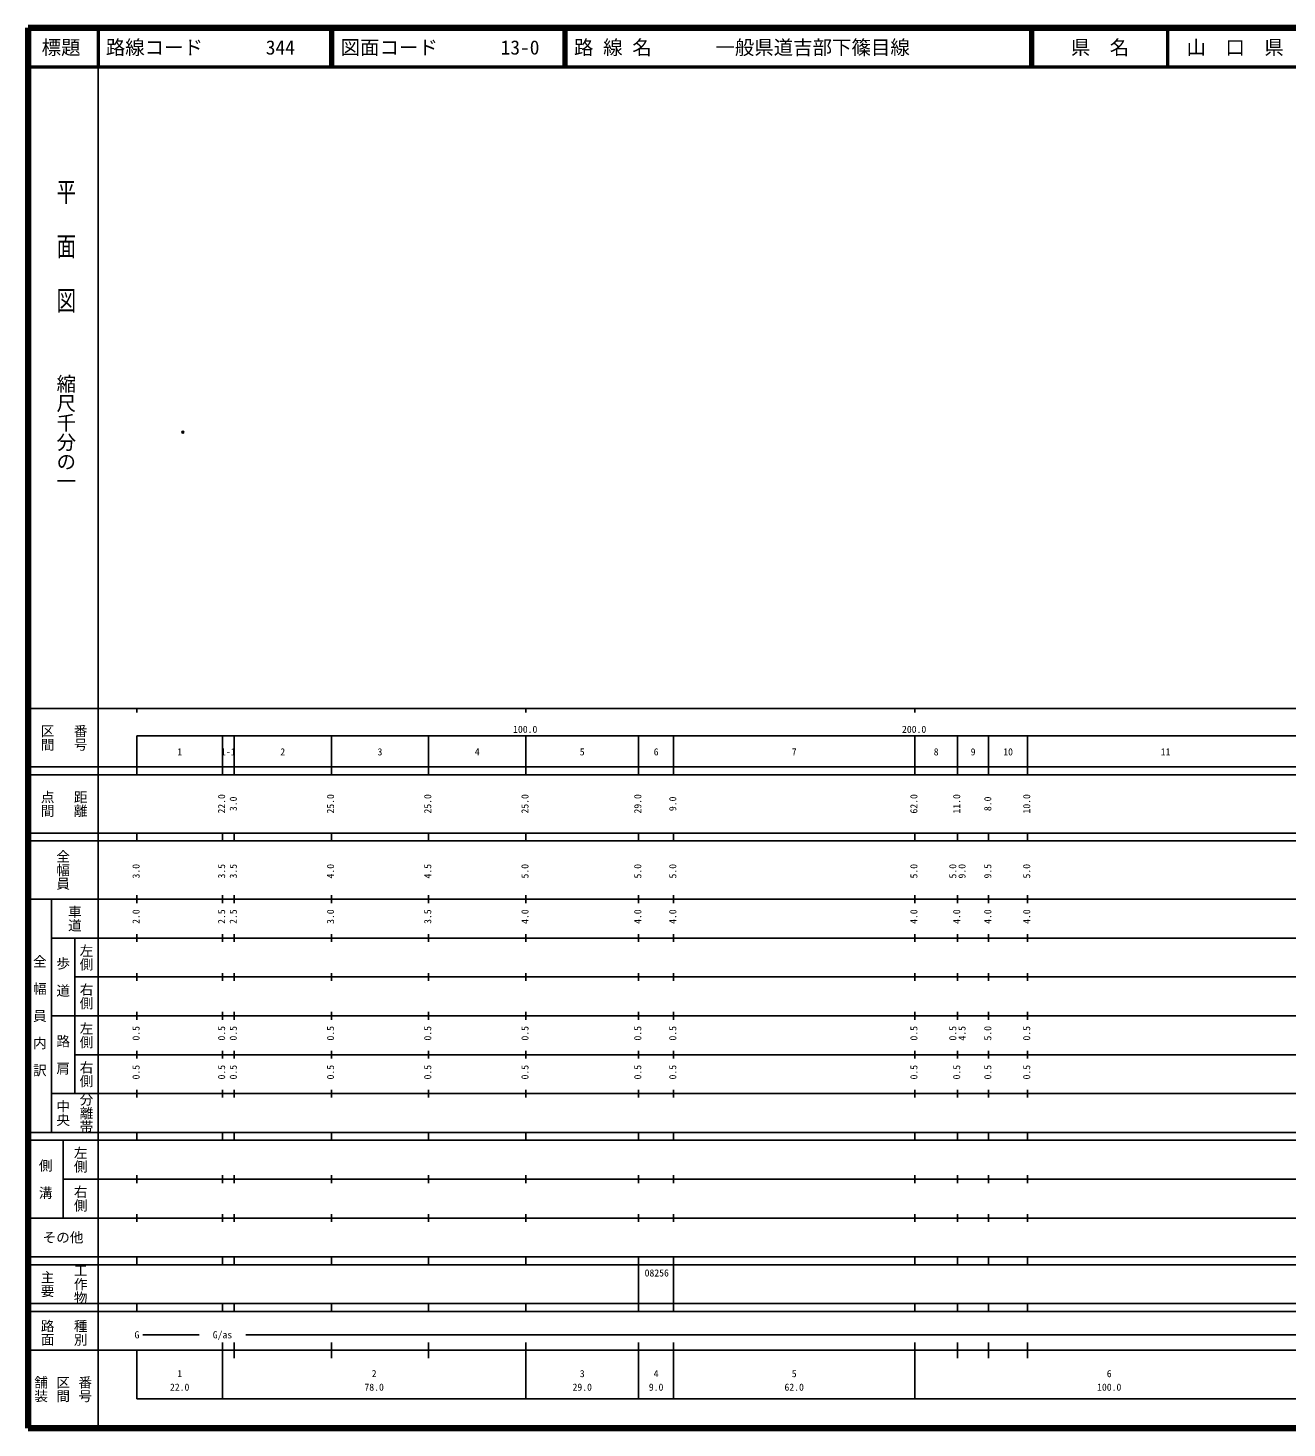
# Model space of a CAD drawing. Units: millimetres on the paper. Extents: x 40 to 680, y 20 to 380.
# Drawn here: x 40 to 363.7, y 20 to 380 of the extents above; entities that cross this region are included whole.
import ezdxf
from ezdxf.enums import TextEntityAlignment as Align

# ---------------------------------------------------------------- set-up
doc = ezdxf.new("R2010")
doc.units = ezdxf.units.MM
doc.header["$PDMODE"] = 32
doc.header["$PDSIZE"] = 0.5
doc.layers.add('M-OTRS', color=6, linetype='Continuous')
doc.layers.add('M-TTL-TXT', color=7, linetype='Continuous')
for name, color, linetype, lineweight in [('M-TTL', 2, 'Continuous', 140), ('M-TTL-BAND', 7, 'Continuous', 25), ('M-TTL-LINE', 7, 'Continuous', 50)]:
    doc.layers.add(name, color=color, linetype=linetype, lineweight=lineweight)
doc.styles.add('@ＭＳ ゴシック', font='')
doc.styles.add('ＭＳ ゴシック', font='')
doc.styles.get('@ＭＳ ゴシック').set_extended_font_data('@MS Gothic')
doc.styles.get('ＭＳ ゴシック').set_extended_font_data('MS Gothic')

msp = doc.modelspace()

# ---------------------------------------------------------------- linework, layer by layer
at = {"layer": 'M-OTRS'}
msp.add_point((79.813, 276.056), dxfattribs=at)
at = {"layer": 'M-TTL'}
for p, q in [((40, 380), (40, 20)), ((680, 380), (40, 380)), ((40, 20), (680, 20))]:
    msp.add_line(p, q, dxfattribs=at)
at = {"layer": 'M-TTL-BAND'}
for p, q in [((58, 370), (58, 20)), ((40, 205), (579, 205)), ((68, 205), (68, 204)), ((168, 205), (168, 204)), ((268, 205), (268, 204)), ((68, 198), (579, 198)), ((68, 198), (68, 188)), ((90, 188), (90, 198)), ((93, 188), (93, 198)), ((118, 188), (118, 198)), ((143, 188), (143, 198)), ((168, 188), (168, 198)), ((197, 188), (197, 198)), ((206, 188), (206, 198)), ((268, 188), (268, 198)), ((279, 188), (279, 198)), ((287, 188), (287, 198)), ((297, 188), (297, 198)), ((40, 190), (579, 190)), ((40, 188), (579, 188)), ((40, 173), (579, 173)), ((68, 171), (68, 173)), ((90, 171), (90, 173)), ((93, 171), (93, 173)), ((118, 171), (118, 173)), ((143, 171), (143, 173)), ((168, 171), (168, 173)), ((197, 171), (197, 173)), ((206, 171), (206, 173)), ((268, 171), (268, 173)), ((279, 171), (279, 173)), ((287, 171), (287, 173)), ((297, 171), (297, 173)), ((40, 171), (579, 171)), ((40, 156), (579, 156)), ((46, 96), (46, 156)), ((68, 155), (68, 157)), ((90, 155), (90, 157)), ((93, 155), (93, 157)), ((118, 155), (118, 157)), ((143, 155), (143, 157)), ((168, 155), (168, 157)), ((197, 155), (197, 157)), ((206, 155), (206, 157)), ((268, 155), (268, 157)), ((279, 155), (279, 157)), ((287, 155), (287, 157)), ((297, 155), (297, 157)), ((46, 146), (579, 146)), ((52, 146), (52, 106)), ((68, 145), (68, 147)), ((90, 145), (90, 147)), ((93, 145), (93, 147)), ((118, 145), (118, 147)), ((143, 145), (143, 147)), ((168, 145), (168, 147)), ((197, 145), (197, 147)), ((206, 145), (206, 147)), ((268, 145), (268, 147)), ((279, 145), (279, 147)), ((287, 145), (287, 147)), ((297, 145), (297, 147)), ((68, 135), (68, 137)), ((90, 135), (90, 137)), ((93, 135), (93, 137)), ((118, 135), (118, 137)), ((143, 135), (143, 137)), ((168, 135), (168, 137)), ((197, 135), (197, 137)), ((206, 135), (206, 137)), ((268, 135), (268, 137)), ((279, 135), (279, 137)), ((287, 135), (287, 137)), ((297, 135), (297, 137)), ((52, 136), (579, 136)), ((46, 126), (579, 126)), ((68, 125), (68, 127)), ((90, 125), (90, 127)), ((93, 125), (93, 127)), ((118, 125), (118, 127)), ((143, 125), (143, 127)), ((168, 125), (168, 127)), ((197, 125), (197, 127)), ((206, 125), (206, 127)), ((268, 125), (268, 127)), ((279, 125), (279, 127)), ((287, 125), (287, 127)), ((297, 125), (297, 127)), ((52, 116), (579, 116)), ((68, 115), (68, 117)), ((90, 115), (90, 117)), ((93, 115), (93, 117)), ((118, 115), (118, 117)), ((143, 115), (143, 117)), ((168, 115), (168, 117)), ((197, 115), (197, 117)), ((206, 115), (206, 117)), ((268, 115), (268, 117)), ((279, 115), (279, 117)), ((287, 115), (287, 117)), ((297, 115), (297, 117)), ((46, 106), (579, 106)), ((68, 105), (68, 107)), ((90, 105), (90, 107)), ((93, 105), (93, 107)), ((118, 105), (118, 107)), ((143, 105), (143, 107)), ((168, 105), (168, 107)), ((197, 105), (197, 107)), ((206, 105), (206, 107)), ((268, 105), (268, 107)), ((279, 105), (279, 107)), ((287, 105), (287, 107)), ((297, 105), (297, 107)), ((40, 96), (579, 96)), ((40, 94), (579, 94)), ((49, 94), (49, 74)), ((68, 94), (68, 96)), ((90, 94), (90, 96)), ((93, 94), (93, 96)), ((118, 94), (118, 96)), ((143, 94), (143, 96)), ((168, 94), (168, 96)), ((197, 94), (197, 96)), ((206, 94), (206, 96)), ((268, 94), (268, 96)), ((279, 94), (279, 96)), ((287, 94), (287, 96)), ((297, 94), (297, 96)), ((49, 84), (579, 84)), ((68, 83), (68, 85)), ((90, 83), (90, 85)), ((93, 83), (93, 85)), ((118, 83), (118, 85)), ((143, 83), (143, 85)), ((168, 83), (168, 85)), ((197, 83), (197, 85)), ((206, 83), (206, 85)), ((268, 83), (268, 85)), ((279, 83), (279, 85)), ((287, 83), (287, 85)), ((297, 83), (297, 85)), ((40, 74), (579, 74)), ((68, 73), (68, 75)), ((90, 73), (90, 75)), ((93, 73), (93, 75)), ((118, 73), (118, 75)), ((143, 73), (143, 75)), ((168, 73), (168, 75)), ((197, 73), (197, 75)), ((206, 73), (206, 75)), ((268, 73), (268, 75)), ((279, 73), (279, 75)), ((287, 73), (287, 75)), ((297, 73), (297, 75)), ((40, 64), (579, 64)), ((40, 62), (579, 62)), ((68, 62), (68, 64)), ((90, 62), (90, 64)), ((93, 62), (93, 64)), ((118, 62), (118, 64)), ((143, 62), (143, 64)), ((168, 62), (168, 64)), ((197, 62), (197, 64)), ((197, 52), (197, 62)), ((206, 62), (206, 64)), ((206, 52), (206, 62)), ((268, 62), (268, 64)), ((279, 62), (279, 64)), ((287, 62), (287, 64)), ((297, 62), (297, 64)), ((40, 52), (579, 52)), ((68, 50), (68, 52)), ((90, 50), (90, 52)), ((93, 50), (93, 52)), ((118, 50), (118, 52)), ((143, 50), (143, 52)), ((168, 50), (168, 52)), ((197, 50), (197, 52)), ((206, 50), (206, 52)), ((268, 50), (268, 52)), ((279, 50), (279, 52)), ((287, 50), (287, 52)), ((297, 50), (297, 52)), ((40, 50), (579, 50)), ((69.5, 44), (84, 44)), ((96, 44), (565, 44)), ((40, 40), (579, 40)), ((68, 40), (68, 27.5)), ((90, 27.5), (90, 42)), ((93, 38), (93, 42)), ((118, 38), (118, 42)), ((143, 38), (143, 42)), ((168, 27.5), (168, 42)), ((197, 27.5), (197, 42)), ((206, 27.5), (206, 42)), ((268, 27.5), (268, 42)), ((279, 38), (279, 42)), ((287, 38), (287, 42)), ((297, 38), (297, 42)), ((68, 27.5), (579, 27.5))]:
    msp.add_line(p, q, dxfattribs=at)
at = {"layer": 'M-TTL-LINE'}
for p, q in [((58, 380), (58, 370)), ((117.75, 380), (117.75, 370)), ((118.25, 380), (118.25, 370)), ((177.75, 380), (177.75, 370)), ((178.25, 380), (178.25, 370)), ((297.75, 380), (297.75, 370)), ((298.25, 380), (298.25, 370)), ((333, 380), (333, 370)), ((40, 370), (680, 370))]:
    msp.add_line(p, q, dxfattribs=at)

# ---------------------------------------------------------------- texts
at = {"layer": 'M-TTL-BAND', "style": '@ＭＳ ゴシック', "width": 1.4}
msp.add_text('平  面  図', height=3.666, rotation=270, dxfattribs=at).set_placement((49.777, 306.475), align=Align.MIDDLE_RIGHT)
at = {"layer": 'M-TTL-BAND', "style": '@ＭＳ ゴシック'}
msp.add_text('縮尺千分の一', height=3.666, rotation=270, dxfattribs=at).set_placement((49.777, 261.03), align=Align.MIDDLE_RIGHT)
for s, p in [('区間', (45, 197.5)), ('番号', (53.5, 197.5)), ('点間', (45, 180.5)), ('距離', (53.5, 180.5)), ('全幅員', (49, 163.5)), ('車道', (52, 151)), ('左側', (55, 141)), ('全\u3000幅\u3000員\u3000内\u3000訳', (43, 126)), ('歩\u3000道', (49, 136)), ('右側', (55, 131)), ('左側', (55, 121)), ('路\u3000肩', (49, 116)), ('右側', (55, 111)), ('分離帯', (55, 101)), ('中央', (49, 101)), ('左側', (53.5, 89)), ('側\u3000溝', (44.5, 84)), ('右側', (53.5, 79)), ('工作物', (53.5, 57)), ('主要', (45, 57)), ('路面', (45, 44.5)), ('種別', (53.5, 44.5)), ('舗装', (43.333, 30)), ('区間', (49, 30)), ('番号', (54.667, 30))]:
    msp.add_text(s, height=2.566, rotation=270, dxfattribs=at).set_placement(p, align=Align.MIDDLE_CENTER)
at = {"layer": 'M-TTL-BAND', "style": 'ＭＳ ゴシック'}
for s, p in [('100.0', (167.844, 198.195)), ('200.0', (267.844, 198.195)), ('1', (79, 192.405)), ('1-1', (91.5, 192.405)), ('2', (105.5, 192.405)), ('3', (130.5, 192.405)), ('4', (155.5, 192.405)), ('5', (182.5, 192.405)), ('6', (201.5, 192.405)), ('7', (237, 192.405)), ('8', (273.5, 192.405)), ('9', (283, 192.405)), ('10', (292, 192.405)), ('11', (332.5, 192.405)), ('G', (68, 42.5)), ('G/as', (90, 42.5)), ('1', (79, 32.523)), ('2', (129, 32.523)), ('3', (182.5, 32.523)), ('4', (201.5, 32.523)), ('5', (237, 32.523)), ('6', (318, 32.523)), ('22.0', (79, 29.033)), ('78.0', (129, 29.033)), ('29.0', (182.5, 29.033)), ('9.0', (201.5, 29.033)), ('62.0', (237, 29.033)), ('100.0', (318, 29.033))]:
    msp.add_text(s, height=1.833, dxfattribs=at).set_placement(p, align=Align.BOTTOM_CENTER)
for s, p in [('22.0', (91.232, 180.5)), ('3.0', (94.232, 180.5)), ('25.0', (119.232, 180.5)), ('25.0', (144.232, 180.5)), ('25.0', (169.232, 180.5)), ('29.0', (198.232, 180.5)), ('9.0', (207.232, 180.5)), ('62.0', (269.232, 180.5)), ('11.0', (280.232, 180.5)), ('8.0', (288.232, 180.5)), ('10.0', (298.232, 180.5)), ('3.0', (69.232, 163.174)), ('3.5', (91.232, 163.174)), ('3.5', (94.232, 163.174)), ('4.0', (119.232, 163.174)), ('4.5', (144.232, 163.174)), ('5.0', (169.232, 163.174)), ('5.0', (198.232, 163.174)), ('5.0', (207.232, 163.174)), ('5.0', (269.232, 163.174)), ('5.0', (279.232, 163.174)), ('9.0', (281.602, 163.174)), ('9.5', (288.232, 163.174)), ('5.0', (298.232, 163.174)), ('2.0', (69.232, 151.5)), ('2.5', (91.232, 151.5)), ('2.5', (94.232, 151.5)), ('3.0', (119.232, 151.5)), ('3.5', (144.232, 151.5)), ('4.0', (169.232, 151.5)), ('4.0', (198.232, 151.5)), ('4.0', (207.232, 151.5)), ('4.0', (269.232, 151.5)), ('4.0', (280.232, 151.5)), ('4.0', (288.232, 151.5)), ('4.0', (298.232, 151.5)), ('0.5', (69.232, 121.5)), ('0.5', (91.232, 121.5)), ('0.5', (94.232, 121.5)), ('0.5', (119.232, 121.5)), ('0.5', (144.232, 121.5)), ('0.5', (169.232, 121.5)), ('0.5', (198.232, 121.5)), ('0.5', (207.232, 121.5)), ('0.5', (269.232, 121.5)), ('0.5', (279.232, 121.5)), ('4.5', (281.602, 121.5)), ('5.0', (288.232, 121.5)), ('0.5', (298.232, 121.5)), ('0.5', (69.232, 111.5)), ('0.5', (91.232, 111.5)), ('0.5', (94.232, 111.5)), ('0.5', (119.232, 111.5)), ('0.5', (144.232, 111.5)), ('0.5', (169.232, 111.5)), ('0.5', (198.232, 111.5)), ('0.5', (207.232, 111.5)), ('0.5', (269.232, 111.5)), ('0.5', (280.232, 111.5)), ('0.5', (288.232, 111.5)), ('0.5', (298.232, 111.5))]:
    msp.add_text(s, height=1.833, rotation=90, dxfattribs=at).set_placement(p, align=Align.BOTTOM_CENTER)
msp.add_text('その他', height=2.566, dxfattribs=at).set_placement((49, 69), align=Align.MIDDLE_CENTER)
msp.add_text('08256', height=1.833, dxfattribs=at).set_placement((198.547, 58.405), align=Align.BOTTOM_LEFT)
at = {"layer": 'M-TTL-TXT', "style": 'ＭＳ ゴシック'}
for s, p in [('標題', (48.5, 375)), ('県\u3000名', (315.625, 375)), ('山\u3000口\u3000県', (350.375, 375))]:
    msp.add_text(s, height=3.666, dxfattribs=at).set_placement(p, align=Align.MIDDLE_CENTER)
for s, p in [('路線コード', (60, 375)), ('344', (101.142, 375)), ('図面コード', (120.38, 375)), ('13-0', (161.521, 375)), ('路 線 名', (180.38, 375)), ('一般県道吉部下篠目線', (216.734, 375))]:
    msp.add_text(s, height=3.666, dxfattribs=at).set_placement(p, align=Align.MIDDLE_LEFT)

doc.saveas('drawing.dxf')
